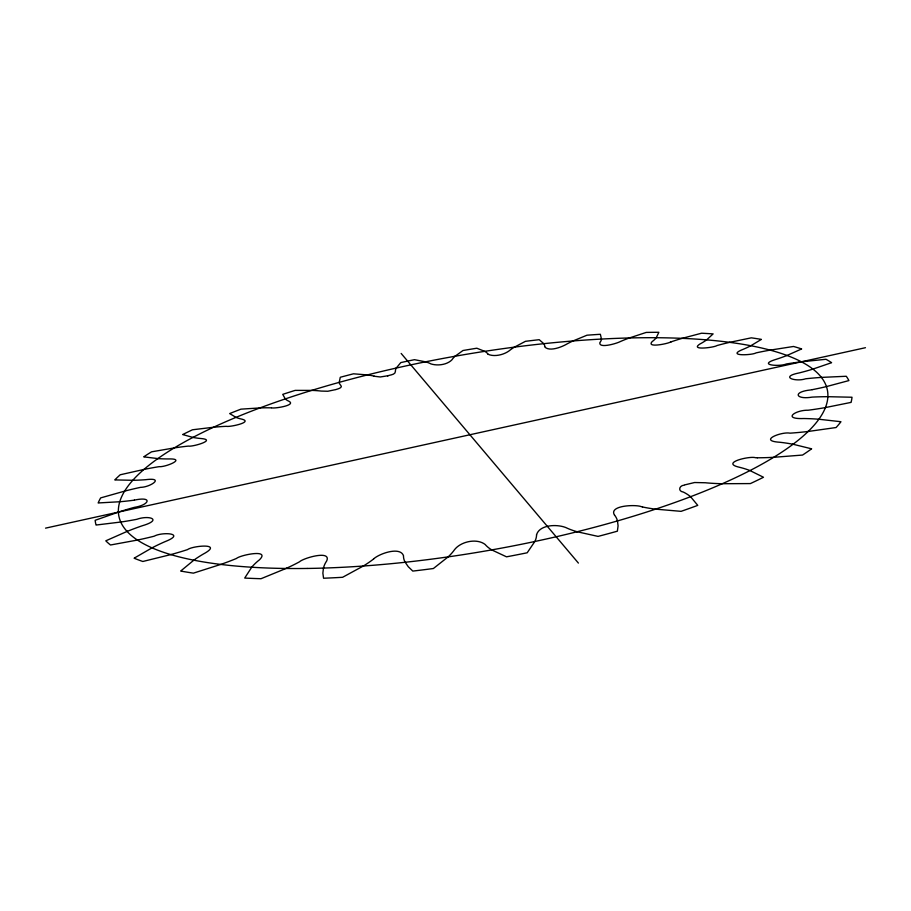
<?xml version="1.0" encoding="UTF-8"?>
<svg xmlns="http://www.w3.org/2000/svg" width="911" height="911" viewBox="0 0 911 911"><rect width="100%" height="100%" fill="white"/><g stroke="black" fill="none" stroke-linecap="round" stroke-linejoin="round"><path stroke-width="1.37" d="M323.473 567.94L322.87 573.167L323.564 578.234A383.975 105.414 -10 0 0 342.604 577.289L363.58 565.868A114.684 35.78 -12.3 0 0 373.624 558.955M396.183 368.135L400.806 362.578A383.975 105.414 -10 0 1 414.471 359.674L425.619 361.861A83.265 19.177 -10.8 0 1 430.368 363.614A32.58 7.447 -10.4 0 1 430.744 363.853C437.417 366.063 447.164 364.89 452.084 359.674A82.764 18.994 -9.4 0 1 455.01 356.315M544.653 346.419A32.58 7.447 -9.6 0 1 544.607 346.749C548.866 351.714 560.14 347.66 565.788 344.643A85.509 20.019 -8.6 0 1 572.791 341.044L587.003 335.202A383.975 105.414 -10 0 1 600.36 334.291L601.476 339.12A82.594 18.926 -9.5 0 1 600.19 342.183A32.921 7.573 -9.2 0 1 599.871 342.547C598.425 348.856 616.713 343.515 620.232 341.602A87.707 20.873 -8.2 0 1 629.159 338.038L646.206 332.424A383.975 105.414 -10 0 1 658.858 332.287L656.216 337.787A83.55 19.279 -9.1 0 1 652.766 341.147A33.502 7.789 -8.8 0 1 652.208 341.534C645.933 348.218 667.308 343.743 669.995 342.274M448.326 556.723L433.385 568.521A383.975 105.414 -10 0 1 412.797 571.083L408.287 566.744L405.099 562.144A117.804 38.558 -9.6 0 1 403.493 556.587A46.541 15.214 -10.4 0 1 403.562 555.938C400.533 546.11 379.249 553.592 373.567 558.955M454.976 356.315L462.959 350.519A383.975 105.414 -10 0 1 476.817 348.218L484.811 351.384A82.457 18.88 -10.4 0 1 487.636 353.639A32.466 7.413 -10 0 1 487.795 353.923M706.549 339.962L713.119 333.904A383.975 105.414 -10 0 0 701.561 333.221L681.883 338.414M286.339 568.339L261.013 578.713A383.975 105.414 -10 0 1 244.706 578.064L251.823 567.086A116.824 37.636 -11.4 0 1 258.234 560.789A45.618 14.371 -12.1 0 1 259.145 560.094C271.478 548.547 240.208 555.004 236.461 558.466A109.069 31.657 -13 0 1 221.157 564.296L193.417 573.144A383.975 105.414 -10 0 1 180.685 571.049L194.009 560.037A115.162 36.189 -12.1 0 1 203.563 553.899A44.707 13.642 -12.6 0 1 204.781 553.239C222.831 542.854 192.392 545.791 187.541 549.606A105.574 29.471 -13.1 0 1 171.177 554.492M684.127 485.153C678.98 485.631 677.795 491.336 683.409 492.099A117.337 38.114 -9 0 1 690.424 496.597M127.369 531.295L105.79 540.827A383.975 105.414 -10 0 0 110.493 544.994L137.812 539.995M684.787 484.88L694.592 482.523L705.478 482.762A44.685 13.619 -7.4 0 0 707.004 482.921A110.573 32.682 -7.1 0 0 721.888 483.718L750.391 483.582A383.975 105.414 -10 0 0 763.498 477.262L749.776 470.475A116.039 36.93 -8.2 0 0 739.322 467.241C719.815 462.811 750.106 455.682 755.652 457.755A43.523 12.788 -7.1 0 0 757.337 457.766M786.808 355.552L801.646 348.936A383.975 105.414 -10 0 0 793.538 346.465L769.795 350.177A97.033 24.939 -7.2 0 0 756.028 352.899C752.304 355.244 726.659 356.372 741.782 349.881A35.301 8.495 -8 0 0 742.772 349.482A87.16 20.657 -8.3 0 0 750.687 345.827L761.391 339.393A383.975 105.414 -10 0 0 751.324 337.833L729.381 342.399M670.462 342.103L671.179 341.841M336.011 389.521C337.639 388.963 343.299 387.687 340.703 385.251A82.354 18.846 -10.3 0 1 339.222 382.426L340.281 377.268A383.975 105.414 -10 0 1 353.479 373.806L367.554 374.945A84.666 19.7 -11.2 0 1 374.159 376.141M335.726 389.601L327.835 391.252L321.082 391.07A33.513 7.8 -11.3 0 0 320.262 390.967A86.613 20.452 -11.6 0 0 311.915 390.398L295.153 390.386A383.975 105.414 -10 0 0 282.74 394.361L285.337 398.961A83.026 19.085 -10.7 0 0 288.981 401.273C296.61 405.315 274.507 408.663 271.831 407.877M171.177 554.503L142.833 561.483A383.975 105.414 -10 0 1 134.099 558.204L152.285 547.716A112.793 34.288 -12.6 0 1 164.162 542.034A43.557 12.811 -12.9 0 1 165.597 541.43C186.311 533.151 162.078 531.728 154.244 536.18A101.861 27.376 -13 0 1 137.812 539.972M387.528 375.867C389.976 374.865 395.602 374.842 395.431 371.232A82.263 18.812 -9.9 0 1 396.217 368.124M388.132 375.719L380.297 376.972L374.74 376.311A32.933 7.584 -10.8 0 0 374.125 376.152M45.55 528.141L865.45 347.706M134.407 500.116C153.014 496.062 149.518 504.956 134.361 507.359A40.779 11.091 -13.1 0 0 132.778 507.791A106.393 29.961 -13.1 0 0 118.737 512.016L95.154 520.295A383.975 105.414 -10 0 0 96.054 525.043L121.106 521.992A98.137 25.474 -12.8 0 0 136.798 519.316C149.324 514.829 162.978 519.714 142.275 525.761A42.225 11.934 -13.1 0 0 140.738 526.285A109.81 32.158 -12.9 0 0 127.392 531.307M807.772 431.529L836.082 427.532A383.975 105.414 -10 0 0 840.967 421.725L818.579 419.208A111.267 33.172 -7.2 0 0 803.912 418.525C781.638 419.379 795.565 409.916 808.011 410.235A40.744 11.069 -7 0 0 809.72 410.018A99.868 26.339 -7.1 0 0 825.059 407.638L851.079 402.389A383.975 105.414 -10 0 0 852.001 397.242L827.53 396.684A108.033 30.985 -7 0 0 812.111 397.116C795.565 399.895 792.285 391.844 810.539 389.965A39.264 10.294 -7.1 0 0 812.134 389.669M821.05 377.416L846.285 376.266A383.975 105.414 -10 0 1 848.893 380.582L826.129 386.663A96.213 24.551 -7.3 0 1 812.145 389.68M271.364 407.855L271.125 407.843A34.322 8.108 -11.7 0 0 270.111 407.821A89.084 21.431 -12 0 0 260.17 407.923L240.948 409.153A383.975 105.414 -10 0 0 229.663 413.571L236.086 417.42A84.29 19.564 -11.1 0 0 242.007 419.185C253.577 422.157 229.492 427.259 226.395 426.325A35.324 8.506 -12 0 0 225.199 426.371A92.034 22.673 -12.3 0 0 213.8 427.225L192.472 429.776A383.975 105.414 -10 0 0 182.69 434.547L193.064 437.462M158.059 458.609L143.71 456.855A383.975 105.414 -10 0 1 151.545 451.833L174.548 447.87A95.37 24.153 -12.6 0 1 187.176 446.219A36.52 9.008 -12.4 0 1 188.52 446.094C192.392 446.994 216.955 439.945 201.297 438.555A86.124 20.258 -11.5 0 1 193.098 437.451M792.798 444.192L811.621 448.827A383.975 105.414 -10 0 1 802.568 455.056L773.291 457.333A107.236 30.484 -6.9 0 1 757.326 457.789M576.822 531.682L598.06 536.397A383.975 105.414 -10 0 0 617.373 531.181L618.079 525.852L617.464 520.785M491.519 549.8L506.505 556.826A383.975 105.414 -10 0 0 527.196 552.783L534.939 541.339A117.576 38.342 -10.8 0 0 536.568 534.905M690.47 496.586L697.758 505.366A383.975 105.414 -10 0 1 681.075 511.344L655.237 509.112A113.419 34.777 -7.5 0 1 642.483 506.96M614.526 515.193C608.275 505.366 635.719 504.341 641.264 506.641A45.596 14.36 -7.9 0 0 642.517 506.937M401.159 353.445L578.394 563.078M487.932 354.185C494.001 357.123 503.681 354.948 509.295 350.735A83.846 19.393 -9 0 1 514.294 347.216L525.465 341.318A383.975 105.414 -10 0 1 539.21 339.689L543.867 343.732A82.229 18.801 -9.9 0 1 544.687 346.419M536.499 534.916C539.494 524.429 557.498 523.95 566.323 527.765A46.222 14.918 -8.7 0 0 567.211 528.198A115.629 36.577 -8 0 0 576.868 531.671M448.28 556.723A116.517 37.362 -11.6 0 0 454.407 549.845C460.681 541.464 476.931 537.934 485.29 544.584A46.541 15.214 -9.5 0 0 485.745 545.142A117.109 37.898 -8.8 0 0 491.564 549.788M614.595 515.182A117.861 38.615 -9.9 0 1 617.407 520.796M792.764 444.204A113.989 35.222 -7.6 0 0 779.77 442.256C757.44 440.833 781.752 431.427 789.951 433.158A42.191 11.923 -6.9 0 0 791.705 433.044A103.603 28.332 -6.9 0 0 807.772 431.518M821.039 377.427A104.458 28.822 -6.9 0 0 805.62 378.794C795.645 382.164 779.178 376.892 799.049 372.952A37.818 9.6 -7.3 0 0 800.473 372.599A92.808 23.003 -7.6 0 0 812.646 369.183L831.618 362.68A383.975 105.414 -10 0 0 825.992 359.276L801.076 361.838A100.722 26.783 -7 0 0 786.25 363.99C780.306 366.757 756.916 365.311 775.443 359.549A36.486 8.996 -7.6 0 0 776.662 359.162A89.756 21.705 -7.9 0 0 786.774 355.552M729.404 342.411A93.548 23.333 -7.5 0 0 717.014 345.542C714.292 347.535 689.172 350.712 700.081 343.914A34.299 8.097 -8.4 0 0 700.832 343.527A85.076 19.86 -8.7 0 0 706.503 339.962M671.156 341.841A90.417 21.978 -7.8 0 1 681.906 338.425M158.093 458.597A88.481 21.192 -11.9 0 0 168.489 458.939C187.199 458.427 165.244 467.332 159.288 466.648A37.852 9.611 -12.7 0 0 157.808 466.876A98.98 25.895 -12.9 0 0 144.257 469.37L120.206 474.779A383.975 105.414 -10 0 0 114.786 479.915L133.052 480.291A91.328 22.365 -12.3 0 0 145.555 479.71C165.46 477.102 150.167 487.328 140.601 487.339A39.298 10.306 -12.9 0 0 139.041 487.67A102.715 27.842 -13 0 0 124.978 491.029L100.654 497.907A383.975 105.414 -10 0 0 98.149 502.963L120.081 501.722A94.585 23.8 -12.6 0 0 134.384 500.139M286.305 568.327A112.167 33.821 -12.7 0 0 299.525 561.791C303.295 558.044 332.094 549.629 326.594 561.142A46.233 14.918 -11.3 0 0 326.115 561.825A117.713 38.467 -10.6 0 0 323.519 567.94M307.144 568.453A359.811 98.536 -10 0 0 827.655 391.764A359.811 98.536 -10 0 0 284.608 399.132A359.811 98.536 -10 0 0 307.144 568.453"/></g></svg>
